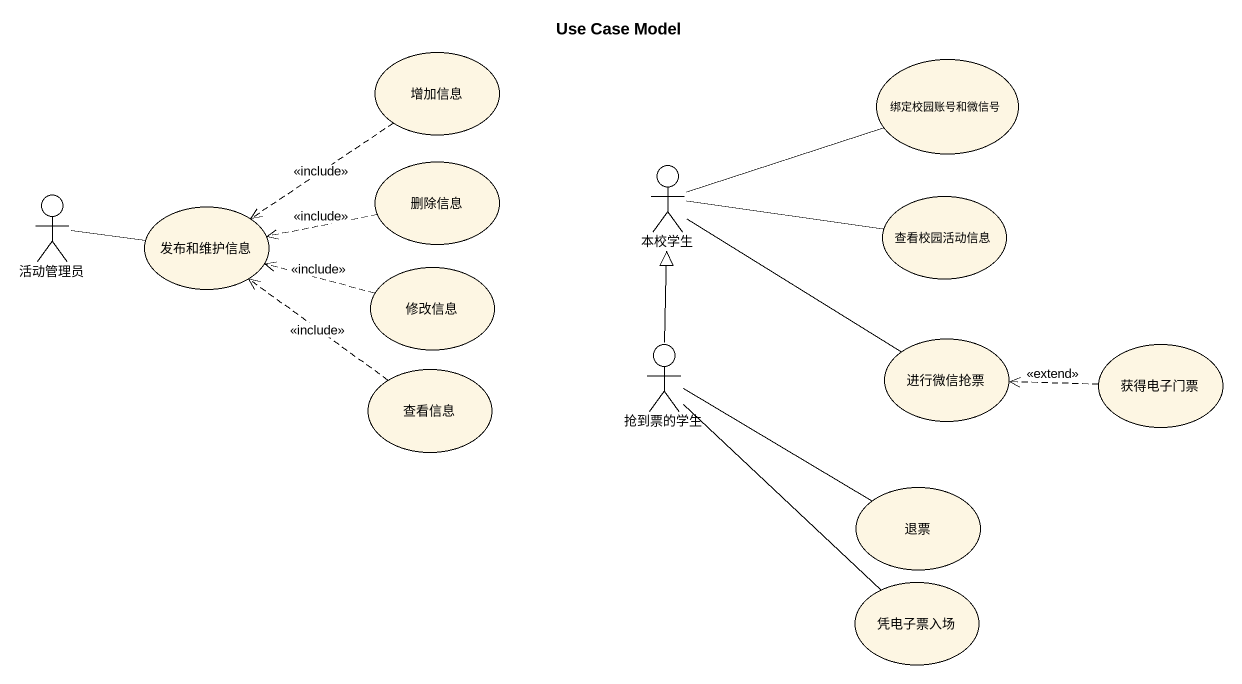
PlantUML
@startuml
title Use Case Model
usecase 增加信息
usecase 绑定校园账号和微信号
usecase 删除信息
actor 本校学生
actor 活动管理员
usecase 发布和维护信息
usecase 查看校园活动信息
usecase 修改信息
usecase 查看信息
actor 抢到票的学生
usecase 进行微信抢票
usecase 获得电子门票
usecase 退票
usecase 凭电子票入场
增加信息 ..> 发布和维护信息 : <<include>>
删除信息 .left.> 发布和维护信息 : <<include>>
本校学生 -right- 绑定校园账号和微信号
本校学生 -right- 查看校园活动信息
本校学生 -right- 进行微信抢票
活动管理员 -right- 发布和维护信息
修改信息 .left.> 发布和维护信息 : <<include>>
查看信息 .up.> 发布和维护信息 : <<include>>
抢到票的学生 -up-|> 本校学生
抢到票的学生 -right- 退票
抢到票的学生 -- 凭电子票入场
获得电子门票 .left.> 进行微信抢票 : <<extend>>
@enduml
